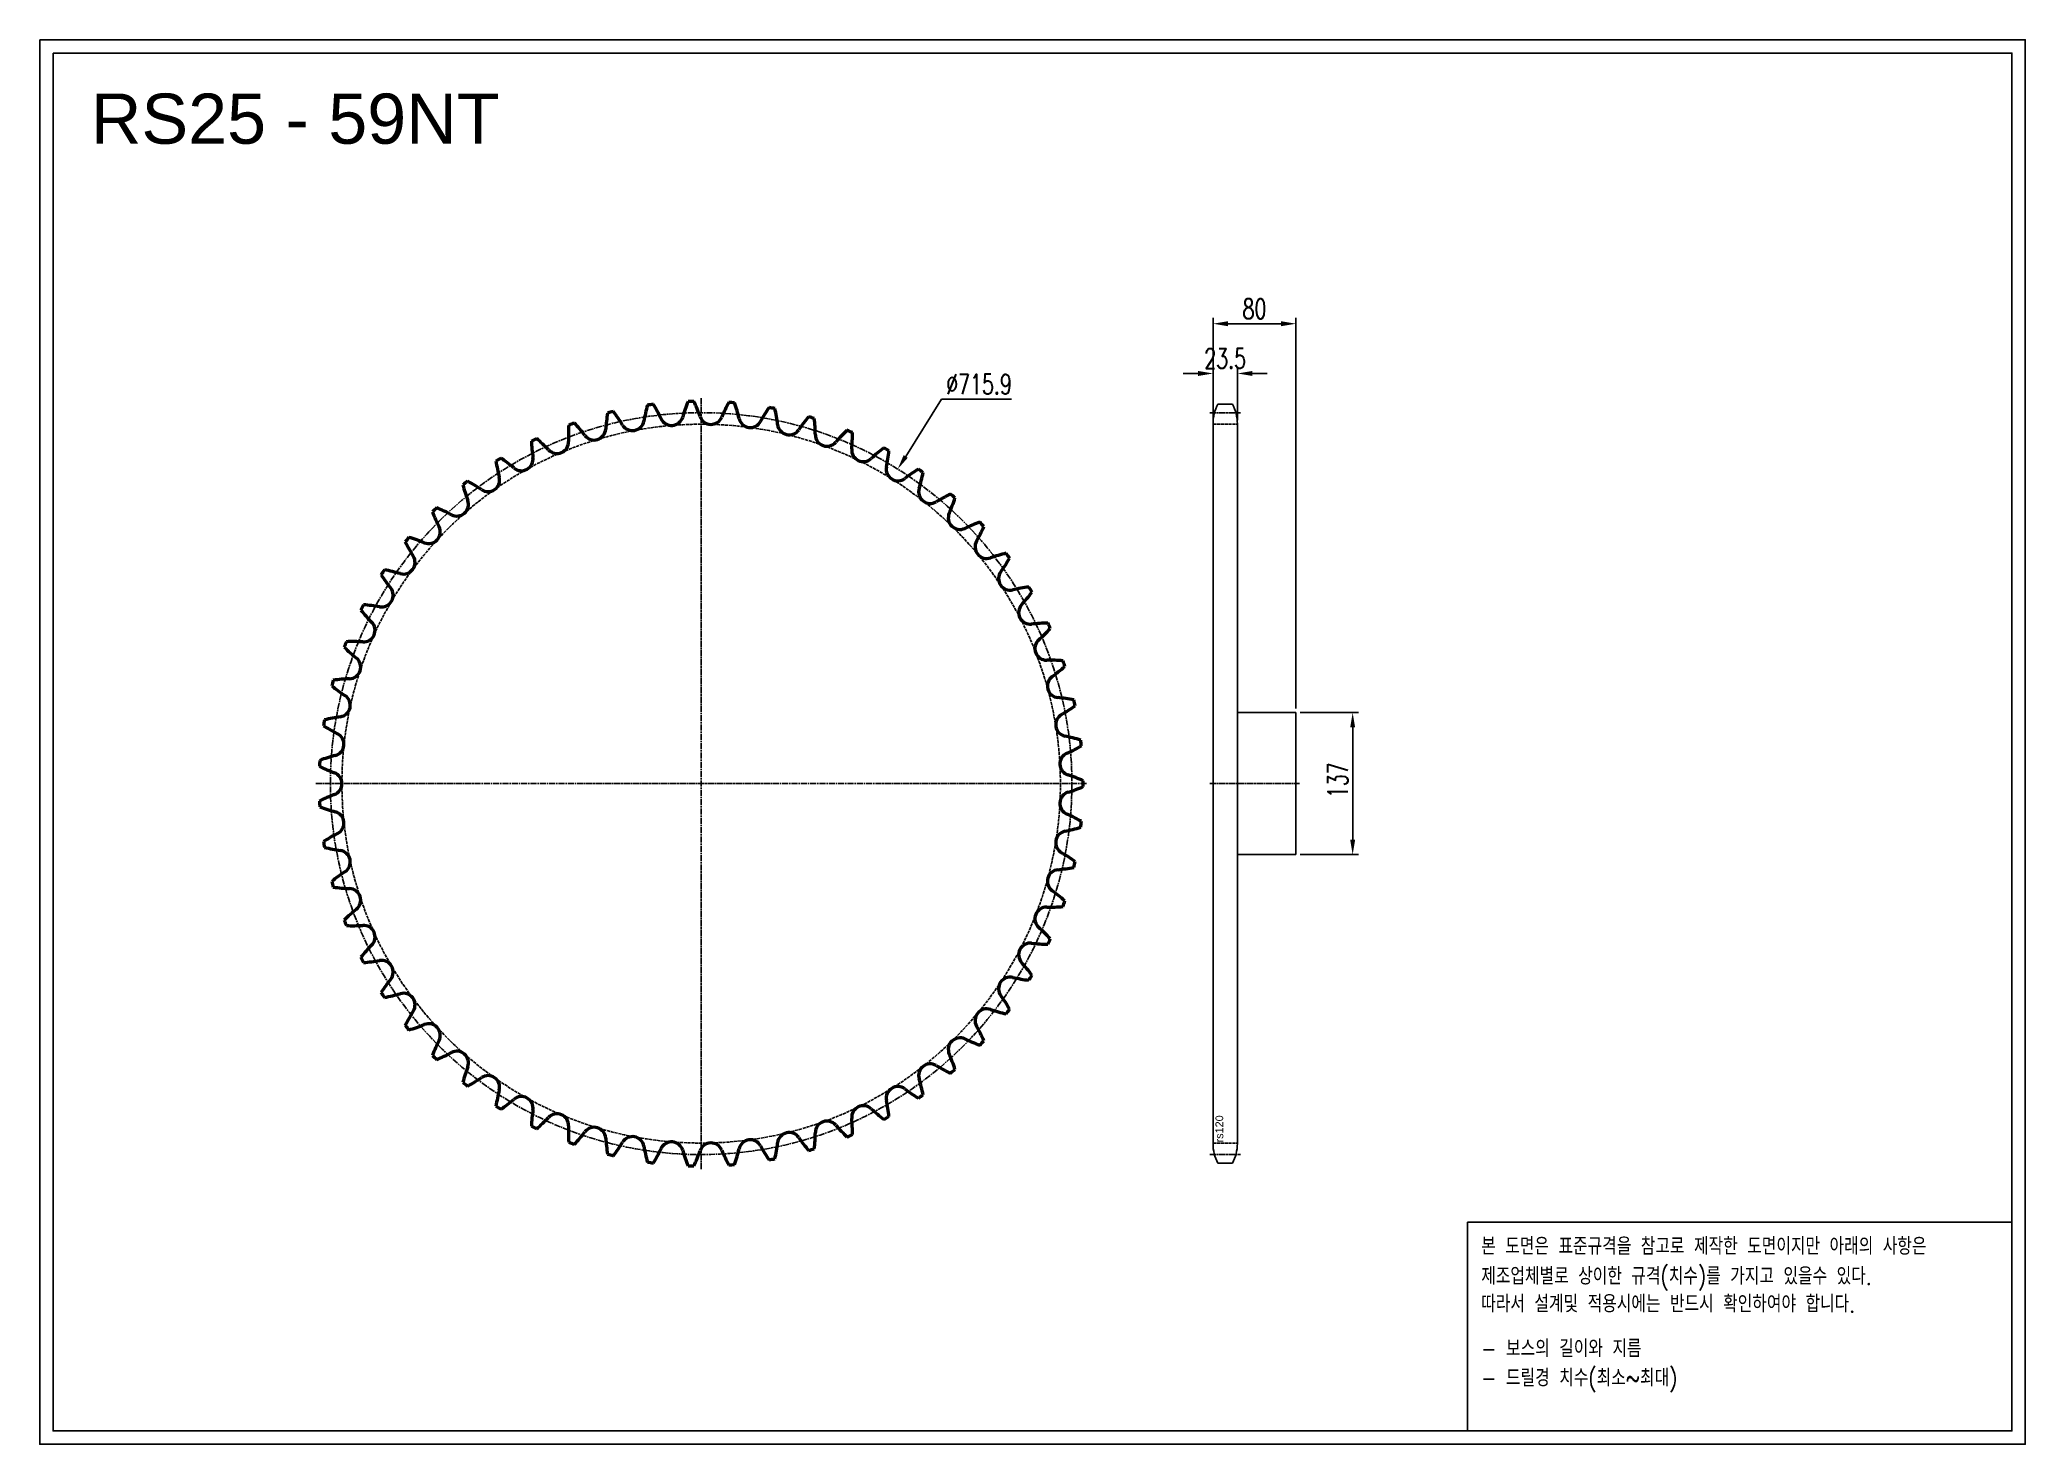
# Model space of a CAD drawing. Header units: millimetres. Extents: x -45320 to -43403, y 43553 to 44909.
import ezdxf

# ---------------------------------------------------------------- set-up
doc = ezdxf.new("R2010")
doc.units = ezdxf.units.MM
for name, pattern in [('AM_ISO02W050', [7.5, 6, -1.5]), ('AM_ISO02W050x2', [3.75, 3, -0.75]), ('AM_ISO08W050', [18, 12, -1.5, 3, -1.5]), ('AM_ISO08W050x2', [9, 6, -0.75, 1.5, -0.75])]:
    doc.linetypes.add(name, pattern=pattern)
for name, color, linetype, lineweight in [('AM_0N', 7, 'Continuous', 50), ('AM_3N', 6, 'AM_ISO02W050', 25), ('AM_7', 4, 'AM_ISO08W050', 25), ('AM_7N', 4, 'AM_ISO08W050', 25)]:
    doc.layers.add(name, color=color, linetype=linetype, lineweight=lineweight)
doc.layers.add('S-DIM', color=7, linetype='Continuous')
doc.styles.add('HAN', font='ROMANS.shx', dxfattribs={"width": 0.7, "bigfont": 'whgtxt.shx'})
doc.styles.add('HSG', font='SIMPLEX.shx', dxfattribs={"width": 0.7, "bigfont": 'HSG.shx'})
doc.styles.get("Standard").update_dxf_attribs({"font": 'arial.ttf'})
doc.dimstyles.new('APP32', dxfattribs={"dimscale": 8, "dimtxt": 2.4, "dimasz": 1.8, "dimexe": 0.7, "dimexo": 0.5, "dimgap": 0.6, "dimtad": 1, "dimtoh": 1, "dimdec": 1, "dimrnd": 0.01, "dimzin": 9, "dimdsep": 46, "dimtxsty": 'HSG', "dimcen": 0, "dimclrd": 1, "dimclre": 1, "dimclrt": 256, "dimazin": 2, "dimtp": 1, "dimtm": 1, "dimtfac": 0.5, "dimtdec": 1, "dimtofl": 0, "dimtmove": 0, "dimatfit": 3, "dimfxl": 0, "dimtvp": 1, "dimtolj": 2, "dimlwd": -1, "dimlwe": -1, "dimarcsym": 0})

# ---------------------------------------------------------------- blocks, each defined once
blk = doc.blocks.new('*D1')
at = {"layer": 'Defpoints', "color": 0, "transparency": 16777216}
for p in [(-44107.5, 44259.5), (-44107.5, 44122.5), (-44052.7, 44122.5)]:
    blk.add_point(p, dxfattribs=at)
at = {"layer": 'S-DIM', "color": 1, "transparency": 16777216}
for p, q in [((-44103.5, 44259.5), (-44047.1, 44259.5)), ((-44052.7, 44245.1), (-44052.7, 44136.9)), ((-44103.5, 44122.5), (-44047.1, 44122.5))]:
    blk.add_line(p, q, dxfattribs=at)
for points in [[(-44055.1, 44245.1), (-44050.3, 44245.1), (-44052.7, 44259.5)], [(-44055.1, 44136.9), (-44050.3, 44136.9), (-44052.7, 44122.5)]]:
    blk.add_solid(points, dxfattribs=at)
at = {"layer": 'S-DIM', "transparency": 16777216, "insert": (-44067.1, 44194.2), "char_height": 19.2, "attachment_point": 5, "rotation": 90, "style": 'HSG'}
blk.add_mtext('\\A2;137', dxfattribs=at)
blk = doc.blocks.new('*D2')
at = {"layer": 'Defpoints', "color": 0, "transparency": 16777216}
for p in [(-44491.9, 44494.4), (-44871.4, 43887.4)]:
    blk.add_point(p, dxfattribs=at)
at = {"layer": 'S-DIM', "color": 1, "linetype": 'ByBlock', "transparency": 16777216}
for p, q in [((-44449.6, 44562), (-44484.2, 44506.6)), ((-44382, 44562), (-44449.6, 44562))]:
    blk.add_line(p, q, dxfattribs=at)
at = {"layer": 'S-DIM', "color": 1, "transparency": 16777216}
blk.add_solid([(-44486.2, 44507.9), (-44482.2, 44505.3), (-44491.9, 44494.4)], dxfattribs=at)
at = {"layer": 'S-DIM', "transparency": 16777216, "insert": (-44413.4, 44576.4), "char_height": 19.2, "attachment_point": 5, "style": 'HSG'}
blk.add_mtext('\\A2;∅715.9', dxfattribs=at)
blk = doc.blocks.new('*D3')
at = {"layer": 'Defpoints', "color": 0, "transparency": 16777216}
for p in [(-44164, 44586.7), (-44187.5, 44537.7), (-44164, 44537.7)]:
    blk.add_point(p, dxfattribs=at)
at = {"layer": 'S-DIM', "color": 1, "linetype": 'ByBlock', "transparency": 16777216}
for p, q in [((-44201.9, 44586.7), (-44216.3, 44586.7)), ((-44187.5, 44541.7), (-44187.5, 44592.3)), ((-44164, 44541.7), (-44164, 44592.3)), ((-44149.6, 44586.7), (-44135.2, 44586.7))]:
    blk.add_line(p, q, dxfattribs=at)
at = {"layer": 'S-DIM', "color": 1, "transparency": 16777216}
for points in [[(-44201.9, 44589.1), (-44201.9, 44584.3), (-44187.5, 44586.7)], [(-44149.6, 44589.1), (-44149.6, 44584.3), (-44164, 44586.7)]]:
    blk.add_solid(points, dxfattribs=at)
at = {"layer": 'S-DIM', "transparency": 16777216, "insert": (-44175.8, 44601.1), "char_height": 19.2, "attachment_point": 5, "style": 'HSG'}
blk.add_mtext('\\A2;23.5', dxfattribs=at)
blk = doc.blocks.new('*D4')
at = {"layer": 'Defpoints', "color": 0, "transparency": 16777216}
for p in [(-44107.5, 44634.7), (-44187.5, 44537.7), (-44107.5, 44259.5)]:
    blk.add_point(p, dxfattribs=at)
at = {"layer": 'S-DIM', "color": 1, "linetype": 'ByBlock', "transparency": 16777216}
for p, q in [((-44187.5, 44541.7), (-44187.5, 44640.3)), ((-44173.1, 44634.7), (-44121.9, 44634.7)), ((-44107.5, 44263.5), (-44107.5, 44640.3))]:
    blk.add_line(p, q, dxfattribs=at)
at = {"layer": 'S-DIM', "color": 1, "transparency": 16777216}
for points in [[(-44173.1, 44637.1), (-44173.1, 44632.3), (-44187.5, 44634.7)], [(-44121.9, 44637.1), (-44121.9, 44632.3), (-44107.5, 44634.7)]]:
    blk.add_solid(points, dxfattribs=at)
at = {"layer": 'S-DIM', "transparency": 16777216, "insert": (-44147.5, 44649.1), "char_height": 19.2, "attachment_point": 5, "style": 'HSG'}
blk.add_mtext('\\A2;80', dxfattribs=at)
blk = doc.blocks.new('notice1')
at = {"color": 4}
blk.add_lwpolyline([(-22142.12, 1735.9), (-22053.8, 1735.9), (-22053.8, 1702.07), (-22142.12, 1702.07)], close=True, dxfattribs=at)
at = {"color": 4, "style": 'HAN', "width": 0.8}
for s, p in [('본 도면은 표준규격을 참고로 제작한 도면이지만 아래의 사항은', (-22139.9, 1730.62)), ('제조업체별로 상이한 규격(치수)를 가지고 있을수 있다.', (-22139.9, 1725.78)), ('따라서 설계및 적용시에는 반드시 확인하여야 합니다.', (-22139.9, 1721.28)), ('- 보스의 길이와 지름', (-22139.9, 1714.03)), ('- 드릴경 치수(최소~최대)', (-22139.9, 1709.27))]:
    blk.add_text(s, height=2.7949, dxfattribs=at).set_placement(p)

msp = doc.modelspace()

# ---------------------------------------------------------------- linework, layer by layer
for p, q in [((-44182.79, 44557.24), (-44168.75, 44557.24)), ((-44187.52, 44538.24), (-44187.52, 43843.55)), ((-44164.02, 44538.24), (-44164.02, 43843.55)), ((-44164.02, 44259.45), (-44107.52, 44259.45)), ((-44107.52, 44259.45), (-44107.52, 44122.45)), ((-44107.52, 44122.45), (-44164.02, 44122.45)), ((-44182.79, 43824.55), (-44168.75, 43824.55))]:
    msp.add_line(p, q)
for points in [[(-45320.18, 44908.75), (-43403.38, 44908.75), (-43403.38, 43553.43), (-45320.18, 43553.43)], [(-45307.27, 44895.84), (-43416.29, 44895.84), (-43416.29, 43566.34), (-45307.27, 43566.34)]]:
    msp.add_lwpolyline(points, close=True)
for centre, start, end in [((-44147.02, 44538.24), 152.02179, 180), ((-44204.52, 44538.24), 0, 27.97821), ((-44147.02, 43843.55), 180, 207.97821), ((-44204.52, 43843.55), 332.02179, 0)]:
    msp.add_arc(centre, 40.5, start, end)
at = {"layer": 'AM_0N'}
for centre, radius, start, end in [((-44611.48, 44521.61), 162.72, 170.4809, 176.01695), ((-44681.64, 44190.9), 368.86, 103.28409, 104.17354), ((-44896.39, 44452.01), 162.72, 31.44068, 36.97672), ((-44576.72, 44512.28), 162.72, 164.37921, 169.91525), ((-44681.64, 44190.9), 368.86, 97.18239, 98.07184), ((-44867.42, 44473.35), 162.72, 25.33898, 30.87503), ((-44543.16, 44499.31), 162.72, 158.27751, 163.81356), ((-44681.64, 44190.9), 368.86, 91.0807, 91.97015), ((-44836.35, 44491.5), 162.72, 19.23729, 24.77333), ((-44511.16, 44482.84), 162.72, 152.17582, 157.71186), ((-44681.64, 44190.9), 368.86, 84.979, 85.86845), ((-44803.52, 44506.24), 162.72, 13.13559, 18.67164), ((-44481.09, 44463.07), 162.72, 146.07412, 151.61017), ((-44681.64, 44190.9), 368.86, 78.87731, 79.76676), ((-44769.31, 44517.41), 162.72, 7.0339, 12.56994), ((-44647.03, 44527.2), 162.72, 176.5826, 182.11864), ((-44681.64, 44190.9), 368.86, 109.38578, 110.27523), ((-44922.93, 44427.7), 162.72, 37.54237, 43.07842), ((-44785.01, 44533.7), 11.23, 217.54237, 356.01695), ((-44747.98, 44542.74), 11.23, 211.44068, 349.91525), ((-44710.21, 44547.8), 11.23, 205.33898, 343.81356), ((-44672.11, 44548.81), 11.23, 199.23729, 337.71186), ((-44634.12, 44545.77), 11.23, 193.13559, 331.61017), ((-44596.67, 44538.71), 11.23, 187.0339, 325.50847), ((-44453.3, 44440.21), 162.72, 139.97243, 145.50847), ((-44681.64, 44190.9), 368.86, 72.77561, 73.66506), ((-44734.11, 44524.88), 162.72, 0.9322, 6.46825), ((-44560.18, 44527.71), 11.23, 180.9322, 319.40678), ((-44428.09, 44414.52), 162.72, 133.87073, 139.40678), ((-44681.64, 44190.9), 368.86, 66.67392, 67.56337), ((-44698.31, 44528.56), 162.72, 354.83051, 0.36655), ((-44681.64, 44190.9), 368.86, 115.48748, 116.37693), ((-44682.97, 44528.97), 162.72, 182.68429, 188.22034), ((-44946.74, 44400.71), 162.72, 43.64407, 49.18011), ((-44820.86, 44520.77), 11.23, 223.64407, 2.11864), ((-44525.07, 44512.89), 11.23, 174.83051, 313.30508), ((-44405.76, 44386.3), 162.72, 127.76904, 133.30508), ((-44681.64, 44190.9), 368.86, 60.57222, 61.46167), ((-44662.32, 44528.42), 162.72, 348.72881, 354.26486), ((-44681.64, 44190.9), 368.86, 121.58917, 122.47862), ((-44718.9, 44526.92), 162.72, 188.78599, 194.32203), ((-44967.54, 44371.34), 162.72, 49.74576, 55.28181), ((-44855.13, 44504.1), 11.23, 229.74576, 8.22034), ((-44491.73, 44494.42), 11.23, 168.72881, 307.20339), ((-44386.55, 44355.87), 162.72, 121.66735, 127.20339), ((-44681.64, 44190.9), 368.86, 54.47053, 55.35998), ((-44626.56, 44524.46), 162.72, 342.62712, 348.16316), ((-44681.64, 44190.9), 368.86, 127.69087, 128.58032), ((-44754.4, 44521.05), 162.72, 194.88768, 200.42373), ((-44985.1, 44339.93), 162.72, 55.84746, 61.3835), ((-44887.44, 44483.89), 11.23, 235.84746, 14.32203), ((-44460.54, 44472.52), 11.23, 162.62712, 301.10169), ((-44370.69, 44323.57), 162.72, 115.56565, 121.10169), ((-44681.64, 44190.9), 368.86, 48.36883, 49.25828), ((-44681.64, 44190.9), 368.86, 133.79256, 134.68201), ((-44789.09, 44511.45), 162.72, 200.98938, 206.52542), ((-44999.22, 44306.83), 162.72, 61.94915, 67.4852), ((-44917.42, 44460.35), 11.23, 241.94915, 20.42373), ((-44431.86, 44447.42), 11.23, 156.52542, 295), ((-44591.41, 44516.71), 162.72, 336.52542, 342.06147), ((-44944.72, 44433.76), 11.23, 248.05085, 26.52542), ((-44358.34, 44289.77), 162.72, 109.46396, 115), ((-44557.29, 44505.27), 162.72, 330.42373, 335.95977), ((-44681.64, 44190.9), 368.86, 42.26714, 43.15659), ((-44681.64, 44190.9), 368.86, 139.89426, 140.78371), ((-44822.55, 44498.21), 162.72, 207.09107, 212.62712), ((-45009.74, 44272.42), 162.72, 68.05085, 73.58689), ((-44406.01, 44419.42), 11.23, 150.42373, 288.89831), ((-44349.67, 44254.84), 162.72, 103.36226, 108.89831), ((-44681.64, 44190.9), 368.86, 36.16544, 37.05489), ((-44681.64, 44190.9), 368.86, 145.99595, 146.8854), ((-45016.55, 44237.08), 162.72, 74.15254, 79.68859), ((-44969.05, 44404.42), 11.23, 254.15254, 32.62712), ((-44383.28, 44388.82), 11.23, 144.32203, 282.79661), ((-44524.58, 44490.28), 162.72, 324.32203, 329.85808), ((-44990.12, 44372.66), 11.23, 260.25424, 38.72881), ((-44854.42, 44481.49), 162.72, 213.19277, 218.72881), ((-44344.75, 44219.19), 162.72, 97.26057, 102.79661), ((-44493.65, 44471.89), 162.72, 318.22034, 323.75638), ((-44681.64, 44190.9), 368.86, 30.06375, 30.9532), ((-44681.64, 44190.9), 368.86, 152.09765, 152.9871), ((-44884.33, 44461.48), 162.72, 219.29446, 224.83051), ((-45019.56, 44201.22), 162.72, 80.25424, 85.79028), ((-44363.93, 44355.99), 11.23, 138.22034, 276.69492), ((-45007.69, 44338.84), 11.23, 266.35593, 44.83051), ((-44343.65, 44183.22), 162.72, 91.15887, 96.69492), ((-44464.84, 44450.31), 162.72, 312.11864, 317.65469), ((-44681.64, 44190.9), 368.86, 23.96205, 24.8515), ((-44681.64, 44190.9), 368.86, 158.19934, 159.08879), ((-44911.94, 44438.4), 162.72, 225.39616, 230.9322), ((-45018.75, 44165.25), 162.72, 86.35593, 91.89198), ((-44348.18, 44321.28), 11.23, 132.11864, 270.59322), ((-45021.57, 44303.35), 11.23, 272.45763, 50.9322), ((-44346.38, 44147.34), 162.72, 85.05718, 90.59322), ((-44438.5, 44425.8), 162.72, 306.01695, 311.55299), ((-44681.64, 44190.9), 368.86, 17.86036, 18.74981), ((-44681.64, 44190.9), 368.86, 164.30104, 165.19049), ((-44936.94, 44412.52), 162.72, 231.49785, 237.0339), ((-45014.11, 44129.56), 162.72, 92.45763, 97.99367), ((-44336.21, 44285.1), 11.23, 126.01695, 264.49153), ((-45031.6, 44266.58), 11.23, 278.55932, 57.0339), ((-44352.91, 44111.95), 162.72, 78.95548, 84.49153), ((-44414.91, 44398.62), 162.72, 299.91525, 305.4513), ((-44681.64, 44190.9), 368.86, 11.75866, 12.64811), ((-44681.64, 44190.9), 368.86, 170.40273, 171.29218), ((-44959.05, 44384.13), 162.72, 237.59955, 243.13559), ((-45005.71, 44094.57), 162.72, 98.55932, 104.09537), ((-44328.16, 44247.85), 11.23, 119.91525, 258.38983), ((-45037.66, 44228.95), 11.23, 284.66102, 63.13559), ((-44363.16, 44077.46), 162.72, 72.85379, 78.38983), ((-44394.34, 44369.09), 162.72, 293.81356, 299.3496), ((-44681.64, 44190.9), 368.86, 5.65697, 6.54642), ((-44681.64, 44190.9), 368.86, 176.50443, 177.39388), ((-44978.02, 44353.55), 162.72, 243.70124, 249.23729), ((-44993.63, 44060.67), 162.72, 104.66102, 110.19706), ((-44324.11, 44209.95), 11.23, 113.81356, 252.28814), ((-45039.69, 44190.9), 11.23, 290.76271, 69.23729), ((-44324.11, 44171.84), 11.23, 107.71186, 246.18644), ((-44377.03, 44044.25), 162.72, 66.75209, 72.28814), ((-44377.03, 44337.54), 162.72, 287.71186, 293.24791), ((-44681.64, 44190.9), 368.86, 359.55528, 0.44472), ((-44978.02, 44028.24), 162.72, 110.76271, 116.29876), ((-44681.64, 44190.9), 368.86, 182.60612, 183.49557), ((-44993.63, 44321.12), 162.72, 249.80294, 255.33898), ((-45037.66, 44152.84), 11.23, 296.86441, 75.33898), ((-44328.16, 44133.94), 11.23, 101.61017, 240.08475), ((-44363.16, 44304.34), 162.72, 281.61017, 287.14621), ((-44394.34, 44012.7), 162.72, 60.6504, 66.18644), ((-44681.64, 44190.9), 368.86, 353.45358, 354.34303), ((-44959.05, 43997.66), 162.72, 116.86441, 122.40045), ((-44681.64, 44190.9), 368.86, 188.70782, 189.59727), ((-45005.71, 44287.22), 162.72, 255.90463, 261.44068), ((-45031.6, 44115.21), 11.23, 302.9661, 81.44068), ((-44936.94, 43969.27), 162.72, 122.9661, 128.50215), ((-44336.21, 44096.69), 11.23, 95.50847, 233.98305), ((-44352.91, 44269.84), 162.72, 275.50847, 281.04452), ((-44414.91, 43983.17), 162.72, 54.5487, 60.08475), ((-44681.64, 44190.9), 368.86, 347.35189, 348.24134), ((-44681.64, 44190.9), 368.86, 194.80951, 195.69896), ((-45014.11, 44252.23), 162.72, 262.00633, 267.54237), ((-45021.57, 44078.44), 11.23, 309.0678, 87.54237), ((-44438.5, 43956), 162.72, 48.44701, 53.98305), ((-44911.94, 43943.39), 162.72, 129.0678, 134.60384), ((-44348.18, 44060.51), 11.23, 89.40678, 227.88136), ((-44346.38, 44234.45), 162.72, 269.40678, 274.94282), ((-44681.64, 44190.9), 368.86, 341.25019, 342.13964), ((-44681.64, 44190.9), 368.86, 200.91121, 201.80066), ((-45018.75, 44216.55), 162.72, 268.10802, 273.64407), ((-45007.69, 44042.95), 11.23, 315.16949, 93.64407), ((-44464.84, 43931.48), 162.72, 42.34531, 47.88136), ((-44884.33, 43920.31), 162.72, 135.16949, 140.70554), ((-44363.93, 44025.8), 11.23, 83.30508, 221.77966), ((-44343.65, 44198.57), 162.72, 263.30508, 268.84113), ((-44681.64, 44190.9), 368.86, 335.1485, 336.03795), ((-44681.64, 44190.9), 368.86, 207.0129, 207.90235), ((-45019.56, 44180.57), 162.72, 274.20972, 279.74576), ((-44990.12, 44009.13), 11.23, 321.27119, 99.74576), ((-44493.65, 43909.91), 162.72, 36.24362, 41.77966), ((-44854.42, 43900.3), 162.72, 141.27119, 146.80723), ((-44383.28, 43992.97), 11.23, 77.20339, 215.67797), ((-44344.75, 44162.6), 162.72, 257.20339, 262.73943), ((-44681.64, 44190.9), 368.86, 329.0468, 329.93625), ((-44681.64, 44190.9), 368.86, 213.1146, 214.00405), ((-45016.55, 44144.71), 162.72, 280.31141, 285.84746), ((-44969.05, 43977.37), 11.23, 327.37288, 105.84746), ((-44406.01, 43962.38), 11.23, 71.10169, 209.57627), ((-44349.67, 44126.95), 162.72, 251.10169, 256.63774), ((-44524.58, 43891.52), 162.72, 30.14192, 35.67797), ((-44681.64, 44190.9), 368.86, 322.94511, 323.83456), ((-44822.55, 43883.58), 162.72, 147.37288, 152.90893), ((-44681.64, 44190.9), 368.86, 219.21629, 220.10574), ((-45009.74, 44109.37), 162.72, 286.41311, 291.94915), ((-44944.72, 43948.03), 11.23, 333.47458, 111.94915), ((-44557.29, 43876.52), 162.72, 24.04023, 29.57627), ((-44789.09, 43870.35), 162.72, 153.47458, 159.01062), ((-44431.86, 43934.37), 11.23, 65, 203.47458), ((-44358.34, 44092.02), 162.72, 245, 250.53604), ((-44681.64, 44190.9), 368.86, 316.84341, 317.73286), ((-44681.64, 44190.9), 368.86, 225.31799, 226.20744), ((-44999.22, 44074.96), 162.72, 292.5148, 298.05085), ((-44917.42, 43921.44), 11.23, 339.57627, 118.05085), ((-44754.4, 43860.74), 162.72, 159.57627, 165.11232), ((-44460.54, 43909.28), 11.23, 58.89831, 197.37288), ((-44370.69, 44058.22), 162.72, 238.89831, 244.43435), ((-44591.41, 43865.08), 162.72, 17.93853, 23.47458), ((-44681.64, 44190.9), 368.86, 310.74172, 311.63117), ((-44681.64, 44190.9), 368.86, 231.41968, 232.30913), ((-44985.1, 44041.86), 162.72, 298.6165, 304.15254), ((-44887.44, 43897.91), 11.23, 345.67797, 124.15254), ((-44718.9, 43854.88), 162.72, 165.67797, 171.21401), ((-44491.73, 43887.37), 11.23, 52.79661, 191.27119), ((-44386.55, 44025.92), 162.72, 232.79661, 238.33265), ((-44626.56, 43857.34), 162.72, 11.83684, 17.37288), ((-44681.64, 44190.9), 368.86, 237.52138, 238.41083), ((-44967.54, 44010.45), 162.72, 304.71819, 310.25424), ((-44855.13, 43877.69), 11.23, 351.77966, 130.25424), ((-44682.97, 43852.82), 162.72, 171.77966, 177.31571), ((-44525.07, 43868.9), 11.23, 46.69492, 185.16949), ((-44405.76, 43995.49), 162.72, 226.69492, 232.23096), ((-44662.32, 43853.37), 162.72, 5.73514, 11.27119), ((-44681.64, 44190.9), 368.86, 304.64002, 305.52947), ((-44681.64, 44190.9), 368.86, 243.62307, 244.51252), ((-44946.74, 43981.08), 162.72, 310.81989, 316.35593), ((-44820.86, 43861.03), 11.23, 357.88136, 136.35593), ((-44647.03, 43854.59), 162.72, 177.88136, 183.4174), ((-44785.01, 43848.1), 11.23, 3.98305, 142.45763), ((-44560.18, 43854.08), 11.23, 40.59322, 179.0678), ((-44428.09, 43967.27), 162.72, 220.59322, 226.12927), ((-44698.31, 43853.23), 162.72, 359.63345, 5.16949), ((-44681.64, 44190.9), 368.86, 298.53833, 299.42778), ((-44681.64, 44190.9), 368.86, 249.72477, 250.61422), ((-44922.93, 43954.09), 162.72, 316.92158, 322.45763), ((-44611.48, 43860.18), 162.72, 183.98305, 189.5191), ((-44896.39, 43929.79), 162.72, 323.02328, 328.55932), ((-44747.98, 43839.05), 11.23, 10.08475, 148.55932), ((-44576.72, 43869.51), 162.72, 190.08475, 195.62079), ((-44867.42, 43908.44), 162.72, 329.12497, 334.66102), ((-44710.21, 43833.99), 11.23, 16.18644, 154.66102), ((-44672.11, 43832.98), 11.23, 22.28814, 160.76271), ((-44803.52, 43875.55), 162.72, 341.32836, 346.86441), ((-44634.12, 43836.02), 11.23, 28.38983, 166.86441), ((-44481.09, 43918.73), 162.72, 208.38983, 213.92588), ((-44769.31, 43864.38), 162.72, 347.43006, 352.9661), ((-44596.67, 43843.08), 11.23, 34.49153, 172.9661), ((-44453.3, 43941.59), 162.72, 214.49153, 220.02757), ((-44681.64, 44190.9), 368.86, 286.33494, 287.22439), ((-44734.11, 43856.91), 162.72, 353.53175, 359.0678), ((-44681.64, 44190.9), 368.86, 292.43663, 293.32608), ((-44681.64, 44190.9), 368.86, 255.82646, 256.71591), ((-44681.64, 44190.9), 368.86, 261.92816, 262.81761), ((-44543.16, 43882.48), 162.72, 196.18644, 201.72249), ((-44681.64, 44190.9), 368.86, 268.02985, 268.9193), ((-44836.35, 43890.29), 162.72, 335.22667, 340.76271), ((-44511.16, 43898.95), 162.72, 202.28814, 207.82418), ((-44681.64, 44190.9), 368.86, 274.13155, 275.021), ((-44681.64, 44190.9), 368.86, 280.23324, 281.12269)]:
    msp.add_arc(centre, radius, start, end, dxfattribs=at)
at = {"layer": 'AM_3N', "linetype": 'AM_ISO02W050x2'}
for p, q in [((-44187.52, 44537.71), (-44164.02, 44537.71)), ((-44187.52, 43844.08), (-44164.02, 43844.08))]:
    msp.add_line(p, q, dxfattribs=at)
msp.add_circle((-44681.64, 44190.9), 346.82, dxfattribs=at)
at = {"layer": 'AM_7', "linetype": 'AM_ISO08W050x2'}
for p, q in [((-44190.52, 44548.83), (-44161.02, 44548.83)), ((-44190.52, 44190.95), (-44104.09, 44190.95)), ((-44190.52, 43832.96), (-44161.02, 43832.96))]:
    msp.add_line(p, q, dxfattribs=at)
msp.add_circle((-44681.64, 44190.9), 357.93, dxfattribs=at)
at = {"layer": 'AM_7N', "linetype": 'AM_ISO08W050x2'}
for p, q in [((-44681.64, 43819.04), (-44681.64, 44562.75)), ((-45053.5, 44190.9), (-44309.79, 44190.9))]:
    msp.add_line(p, q, dxfattribs=at)

# ---------------------------------------------------------------- block references
at = {"xscale": 5.950011032469502, "yscale": 5.950011032469502, "zscale": 5.950011032469502}
msp.add_blockref('notice1', (87804.05, 33439.02), dxfattribs=at)

# ---------------------------------------------------------------- texts
msp.add_text('RS25 - 59NT', height=48.4042).set_placement((-45270.82, 44808.38))
msp.add_text('rs120', height=7.5, rotation=90).set_placement((-44177.67, 43844.66))

# ---------------------------------------------------------------- dimensions: what is measured, and where the dimension line sits
at = {"layer": 'S-DIM'}
dim = msp.add_linear_dim(base=(-44107.52, 44634.72), p1=(-44187.52, 44537.71), p2=(-44107.52, 44259.45), dimstyle='APP32', override={"dimarcsym": 1}, dxfattribs=at)
dim.commit()
dim.dimension.update_dxf_attribs({"geometry": '*D4', "text_midpoint": (-44147.52, 44649.12)})
dim = msp.add_linear_dim(base=(-44164.02, 44586.72), p1=(-44187.52, 44537.71), p2=(-44164.02, 44537.71), dimstyle='APP32', override={"dimarcsym": 1}, dxfattribs=at)
dim.commit()
dim.dimension.update_dxf_attribs({"geometry": '*D3', "text_midpoint": (-44175.77, 44586.72), "dimtype": 128})
dim = msp.add_diameter_dim_2p(p1=(-44871.43, 43887.42), p2=(-44491.85, 44494.37), dimstyle='APP32', override={"dimarcsym": 1}, dxfattribs=at)
dim.commit()
dim.dimension.update_dxf_attribs({"geometry": '*D2', "text_midpoint": (-44413.4, 44561.98), "dimtype": 131})
dim = msp.add_linear_dim(base=(-44052.67, 44122.45), p1=(-44107.52, 44259.45), p2=(-44107.52, 44122.45), angle=90, dimstyle='APP32', dxfattribs=at)
dim.commit()
dim.dimension.update_dxf_attribs({"geometry": '*D1', "text_midpoint": (-44052.67, 44194.17), "dimtype": 128})

doc.saveas('drawing.dxf')
